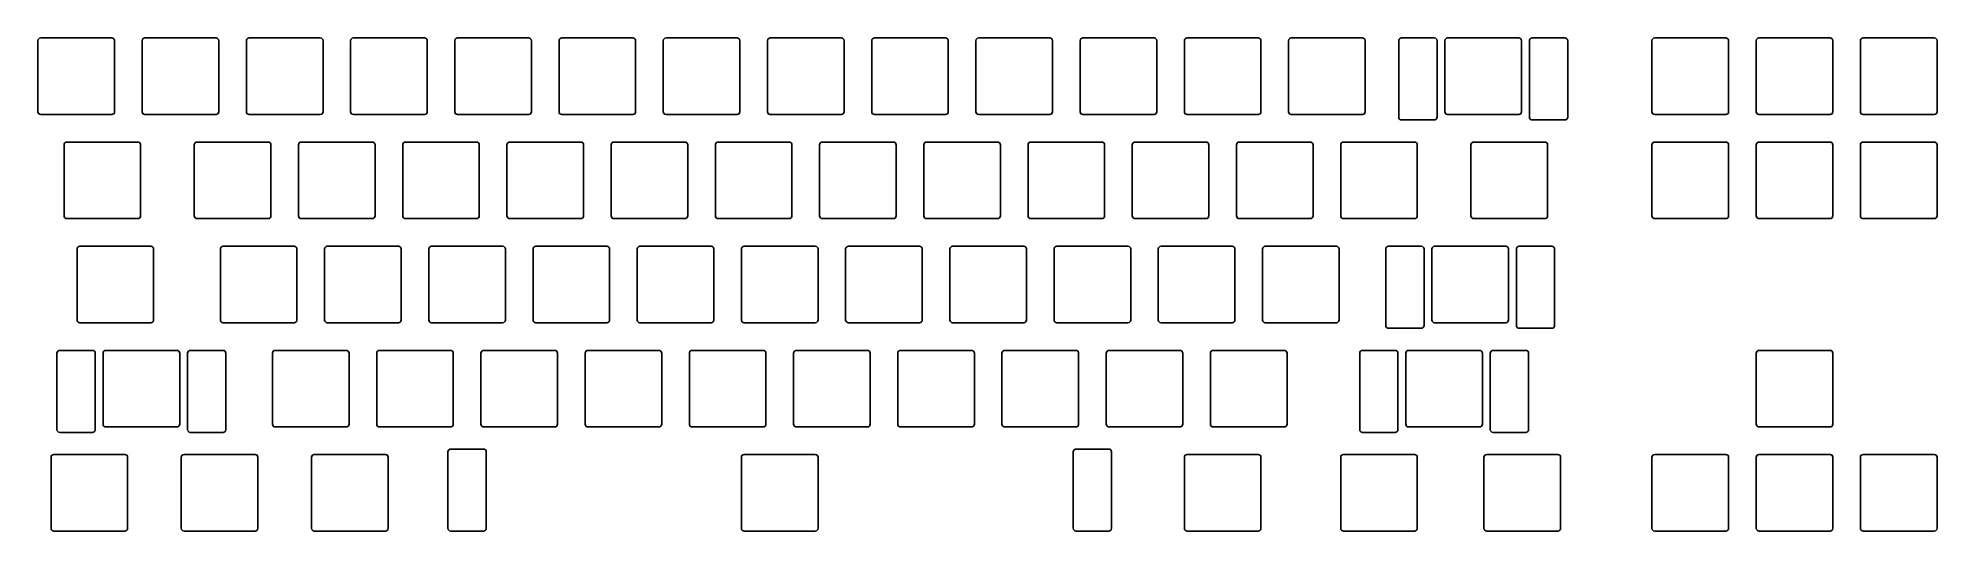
# Model space of a CAD drawing. Header units: millimetres. Extents: x 3 to 350, y -93 to -3.
import ezdxf

# ---------------------------------------------------------------- set-up
doc = ezdxf.new("R2010")
doc.units = ezdxf.units.MM

msp = doc.modelspace()

# ---------------------------------------------------------------- linework, layer by layer
for p, q in [((2.525, -3.025), (2.525, -16.025)), ((16.025, -2.525), (3.025, -2.525)), ((16.525, -16.025), (16.525, -3.025)), ((21.575, -3.025), (21.575, -16.025)), ((35.075, -2.525), (22.075, -2.525)), ((35.575, -16.025), (35.575, -3.025)), ((40.625, -3.025), (40.625, -16.025)), ((54.125, -2.525), (41.125, -2.525)), ((54.625, -16.025), (54.625, -3.025)), ((59.675, -3.025), (59.675, -16.025)), ((73.175, -2.525), (60.175, -2.525)), ((73.675, -16.025), (73.675, -3.025)), ((78.725, -3.025), (78.725, -16.025)), ((92.225, -2.525), (79.225, -2.525)), ((92.725, -16.025), (92.725, -3.025)), ((97.775, -3.025), (97.775, -16.025)), ((111.275, -2.525), (98.275, -2.525)), ((111.775, -16.025), (111.775, -3.025)), ((116.825, -3.025), (116.825, -16.025)), ((130.325, -2.525), (117.325, -2.525)), ((130.825, -16.025), (130.825, -3.025)), ((135.875, -3.025), (135.875, -16.025)), ((149.375, -2.525), (136.375, -2.525)), ((149.875, -16.025), (149.875, -3.025)), ((154.925, -3.025), (154.925, -16.025)), ((168.425, -2.525), (155.425, -2.525)), ((168.925, -16.025), (168.925, -3.025)), ((173.975, -3.025), (173.975, -16.025)), ((187.475, -2.525), (174.475, -2.525)), ((187.975, -16.025), (187.975, -3.025)), ((193.025, -3.025), (193.025, -16.025)), ((206.525, -2.525), (193.525, -2.525)), ((207.025, -16.025), (207.025, -3.025)), ((212.075, -3.025), (212.075, -16.025)), ((225.575, -2.525), (212.575, -2.525)), ((226.075, -16.025), (226.075, -3.025)), ((231.125, -3.025), (231.125, -16.025)), ((244.625, -2.525), (231.625, -2.525)), ((245.125, -16.025), (245.125, -3.025)), ((251.262, -3.025), (251.262, -17.025)), ((257.762, -2.525), (251.762, -2.525)), ((258.262, -17.025), (258.262, -3.025)), ((259.7, -3.025), (259.7, -16.025)), ((273.2, -2.525), (260.2, -2.525)), ((273.7, -16.025), (273.7, -3.025)), ((275.138, -3.025), (275.138, -17.025)), ((281.638, -2.525), (275.638, -2.525)), ((282.138, -17.025), (282.138, -3.025)), ((297.55235, -3.025), (297.55235, -16.025)), ((311.05235, -2.525), (298.05235, -2.525)), ((311.55235, -16.025), (311.55235, -3.025)), ((316.60235, -3.025), (316.60235, -16.025)), ((330.10235, -2.525), (317.10235, -2.525)), ((330.60235, -16.025), (330.60235, -3.025)), ((335.65235, -3.025), (335.65235, -16.025)), ((349.15235, -2.525), (336.15235, -2.525)), ((349.65235, -16.025), (349.65235, -3.025)), ((3.025, -16.525), (16.025, -16.525)), ((22.075, -16.525), (35.075, -16.525)), ((41.125, -16.525), (54.125, -16.525)), ((60.175, -16.525), (73.175, -16.525)), ((79.225, -16.525), (92.225, -16.525)), ((98.275, -16.525), (111.275, -16.525)), ((117.325, -16.525), (130.325, -16.525)), ((136.375, -16.525), (149.375, -16.525)), ((155.425, -16.525), (168.425, -16.525)), ((174.475, -16.525), (187.475, -16.525)), ((193.525, -16.525), (206.525, -16.525)), ((212.575, -16.525), (225.575, -16.525)), ((231.625, -16.525), (244.625, -16.525)), ((260.2, -16.525), (273.2, -16.525)), ((298.05235, -16.525), (311.05235, -16.525)), ((317.10235, -16.525), (330.10235, -16.525)), ((336.15235, -16.525), (349.15235, -16.525)), ((251.762, -17.525), (257.762, -17.525)), ((275.638, -17.525), (281.638, -17.525)), ((7.2875, -22.075), (7.2875, -35.075)), ((20.7875, -21.575), (7.7875, -21.575)), ((21.2875, -35.075), (21.2875, -22.075)), ((31.1, -22.075), (31.1, -35.075)), ((44.6, -21.575), (31.6, -21.575)), ((45.1, -35.075), (45.1, -22.075)), ((50.15, -22.075), (50.15, -35.075)), ((63.65, -21.575), (50.65, -21.575)), ((64.15, -35.075), (64.15, -22.075)), ((69.2, -22.075), (69.2, -35.075)), ((82.7, -21.575), (69.7, -21.575)), ((83.2, -35.075), (83.2, -22.075)), ((88.25, -22.075), (88.25, -35.075)), ((101.75, -21.575), (88.75, -21.575)), ((102.25, -35.075), (102.25, -22.075)), ((107.3, -22.075), (107.3, -35.075)), ((120.8, -21.575), (107.8, -21.575)), ((121.3, -35.075), (121.3, -22.075)), ((126.35, -22.075), (126.35, -35.075)), ((139.85, -21.575), (126.85, -21.575)), ((140.35, -35.075), (140.35, -22.075)), ((145.4, -22.075), (145.4, -35.075)), ((158.9, -21.575), (145.9, -21.575)), ((159.4, -35.075), (159.4, -22.075)), ((164.45, -22.075), (164.45, -35.075)), ((177.95, -21.575), (164.95, -21.575)), ((178.45, -35.075), (178.45, -22.075)), ((183.5, -22.075), (183.5, -35.075)), ((197, -21.575), (184, -21.575)), ((197.5, -35.075), (197.5, -22.075)), ((202.55, -22.075), (202.55, -35.075)), ((216.05, -21.575), (203.05, -21.575)), ((216.55, -35.075), (216.55, -22.075)), ((221.6, -22.075), (221.6, -35.075)), ((235.1, -21.575), (222.1, -21.575)), ((235.6, -35.075), (235.6, -22.075)), ((240.65, -22.075), (240.65, -35.075)), ((254.15, -21.575), (241.15, -21.575)), ((254.65, -35.075), (254.65, -22.075)), ((264.4625, -22.075), (264.4625, -35.075)), ((277.9625, -21.575), (264.9625, -21.575)), ((278.4625, -35.075), (278.4625, -22.075)), ((297.55235, -22.075), (297.55235, -35.075)), ((311.05235, -21.575), (298.05235, -21.575)), ((311.55235, -35.075), (311.55235, -22.075)), ((316.60235, -22.075), (316.60235, -35.075)), ((330.10235, -21.575), (317.10235, -21.575)), ((330.60235, -35.075), (330.60235, -22.075)), ((335.65235, -22.075), (335.65235, -35.075)), ((349.15235, -21.575), (336.15235, -21.575)), ((349.65235, -35.075), (349.65235, -22.075)), ((7.7875, -35.575), (20.7875, -35.575)), ((31.6, -35.575), (44.6, -35.575)), ((50.65, -35.575), (63.65, -35.575)), ((69.7, -35.575), (82.7, -35.575)), ((88.75, -35.575), (101.75, -35.575)), ((107.8, -35.575), (120.8, -35.575)), ((126.85, -35.575), (139.85, -35.575)), ((145.9, -35.575), (158.9, -35.575)), ((164.95, -35.575), (177.95, -35.575)), ((184, -35.575), (197, -35.575)), ((203.05, -35.575), (216.05, -35.575)), ((222.1, -35.575), (235.1, -35.575)), ((241.15, -35.575), (254.15, -35.575)), ((264.9625, -35.575), (277.9625, -35.575)), ((298.05235, -35.575), (311.05235, -35.575)), ((317.10235, -35.575), (330.10235, -35.575)), ((336.15235, -35.575), (349.15235, -35.575)), ((9.66875, -41.125), (9.66875, -54.125)), ((23.16875, -40.625), (10.16875, -40.625)), ((23.66875, -54.125), (23.66875, -41.125)), ((35.8625, -41.125), (35.8625, -54.125)), ((49.3625, -40.625), (36.3625, -40.625)), ((49.8625, -54.125), (49.8625, -41.125)), ((54.9125, -41.125), (54.9125, -54.125)), ((68.4125, -40.625), (55.4125, -40.625)), ((68.9125, -54.125), (68.9125, -41.125)), ((73.9625, -41.125), (73.9625, -54.125)), ((87.4625, -40.625), (74.4625, -40.625)), ((87.9625, -54.125), (87.9625, -41.125)), ((93.0125, -41.125), (93.0125, -54.125)), ((106.5125, -40.625), (93.5125, -40.625)), ((107.0125, -54.125), (107.0125, -41.125)), ((112.0625, -41.125), (112.0625, -54.125)), ((125.5625, -40.625), (112.5625, -40.625)), ((126.0625, -54.125), (126.0625, -41.125)), ((131.1125, -41.125), (131.1125, -54.125)), ((144.6125, -40.625), (131.6125, -40.625)), ((145.1125, -54.125), (145.1125, -41.125)), ((150.1625, -41.125), (150.1625, -54.125)), ((163.6625, -40.625), (150.6625, -40.625)), ((164.1625, -54.125), (164.1625, -41.125)), ((169.2125, -41.125), (169.2125, -54.125)), ((182.7125, -40.625), (169.7125, -40.625)), ((183.2125, -54.125), (183.2125, -41.125)), ((188.2625, -41.125), (188.2625, -54.125)), ((201.7625, -40.625), (188.7625, -40.625)), ((202.2625, -54.125), (202.2625, -41.125)), ((207.3125, -41.125), (207.3125, -54.125)), ((220.8125, -40.625), (207.8125, -40.625)), ((221.3125, -54.125), (221.3125, -41.125)), ((226.3625, -41.125), (226.3625, -54.125)), ((239.8625, -40.625), (226.8625, -40.625)), ((240.3625, -54.125), (240.3625, -41.125)), ((248.88075, -41.125), (248.88075, -55.125)), ((255.38075, -40.625), (249.38075, -40.625)), ((255.88075, -55.125), (255.88075, -41.125)), ((257.31875, -41.125), (257.31875, -54.125)), ((270.81875, -40.625), (257.81875, -40.625)), ((271.31875, -54.125), (271.31875, -41.125)), ((272.75675, -41.125), (272.75675, -55.125)), ((279.25675, -40.625), (273.25675, -40.625)), ((279.75675, -55.125), (279.75675, -41.125)), ((10.16875, -54.625), (23.16875, -54.625)), ((36.3625, -54.625), (49.3625, -54.625)), ((55.4125, -54.625), (68.4125, -54.625)), ((74.4625, -54.625), (87.4625, -54.625)), ((93.5125, -54.625), (106.5125, -54.625)), ((112.5625, -54.625), (125.5625, -54.625)), ((131.6125, -54.625), (144.6125, -54.625)), ((150.6625, -54.625), (163.6625, -54.625)), ((169.7125, -54.625), (182.7125, -54.625)), ((188.7625, -54.625), (201.7625, -54.625)), ((207.8125, -54.625), (220.8125, -54.625)), ((226.8625, -54.625), (239.8625, -54.625)), ((257.81875, -54.625), (270.81875, -54.625)), ((249.38075, -55.625), (255.38075, -55.625)), ((273.25675, -55.625), (279.25675, -55.625)), ((5.99325, -60.175), (5.99325, -74.175)), ((12.49325, -59.675), (6.49325, -59.675)), ((12.99325, -74.175), (12.99325, -60.175)), ((14.43125, -60.175), (14.43125, -73.175)), ((27.93125, -59.675), (14.93125, -59.675)), ((28.43125, -73.175), (28.43125, -60.175)), ((29.86925, -60.175), (29.86925, -74.175)), ((36.36925, -59.675), (30.36925, -59.675)), ((36.86925, -74.175), (36.86925, -60.175)), ((45.3875, -60.175), (45.3875, -73.175)), ((58.8875, -59.675), (45.8875, -59.675)), ((59.3875, -73.175), (59.3875, -60.175)), ((64.4375, -60.175), (64.4375, -73.175)), ((77.9375, -59.675), (64.9375, -59.675)), ((78.4375, -73.175), (78.4375, -60.175)), ((83.4875, -60.175), (83.4875, -73.175)), ((96.9875, -59.675), (83.9875, -59.675)), ((97.4875, -73.175), (97.4875, -60.175)), ((102.5375, -60.175), (102.5375, -73.175)), ((116.0375, -59.675), (103.0375, -59.675)), ((116.5375, -73.175), (116.5375, -60.175)), ((121.5875, -60.175), (121.5875, -73.175)), ((135.0875, -59.675), (122.0875, -59.675)), ((135.5875, -73.175), (135.5875, -60.175)), ((140.6375, -60.175), (140.6375, -73.175)), ((154.1375, -59.675), (141.1375, -59.675)), ((154.6375, -73.175), (154.6375, -60.175)), ((159.6875, -60.175), (159.6875, -73.175)), ((173.1875, -59.675), (160.1875, -59.675)), ((173.6875, -73.175), (173.6875, -60.175)), ((178.7375, -60.175), (178.7375, -73.175)), ((192.2375, -59.675), (179.2375, -59.675)), ((192.7375, -73.175), (192.7375, -60.175)), ((197.7875, -60.175), (197.7875, -73.175)), ((211.2875, -59.675), (198.2875, -59.675)), ((211.7875, -73.175), (211.7875, -60.175)), ((216.8375, -60.175), (216.8375, -73.175)), ((230.3375, -59.675), (217.3375, -59.675)), ((230.8375, -73.175), (230.8375, -60.175)), ((244.11825, -60.175), (244.11825, -74.175)), ((250.61825, -59.675), (244.61825, -59.675)), ((251.11825, -74.175), (251.11825, -60.175)), ((252.55625, -60.175), (252.55625, -73.175)), ((266.05625, -59.675), (253.05625, -59.675)), ((266.55625, -73.175), (266.55625, -60.175)), ((267.99425, -60.175), (267.99425, -74.175)), ((274.49425, -59.675), (268.49425, -59.675)), ((274.99425, -74.175), (274.99425, -60.175)), ((316.60235, -60.175), (316.60235, -73.175)), ((330.10235, -59.675), (317.10235, -59.675)), ((330.60235, -73.175), (330.60235, -60.175)), ((6.49325, -74.675), (12.49325, -74.675)), ((14.93125, -73.675), (27.93125, -73.675)), ((30.36925, -74.675), (36.36925, -74.675)), ((45.8875, -73.675), (58.8875, -73.675)), ((64.9375, -73.675), (77.9375, -73.675)), ((83.9875, -73.675), (96.9875, -73.675)), ((103.0375, -73.675), (116.0375, -73.675)), ((122.0875, -73.675), (135.0875, -73.675)), ((141.1375, -73.675), (154.1375, -73.675)), ((160.1875, -73.675), (173.1875, -73.675)), ((179.2375, -73.675), (192.2375, -73.675)), ((198.2875, -73.675), (211.2875, -73.675)), ((217.3375, -73.675), (230.3375, -73.675)), ((244.61825, -74.675), (250.61825, -74.675)), ((253.05625, -73.675), (266.05625, -73.675)), ((268.49425, -74.675), (274.49425, -74.675)), ((317.10235, -73.675), (330.10235, -73.675)), ((4.90625, -79.225), (4.90625, -92.225)), ((18.40625, -78.725), (5.40625, -78.725)), ((18.90625, -92.225), (18.90625, -79.225)), ((28.71875, -79.225), (28.71875, -92.225)), ((42.21875, -78.725), (29.21875, -78.725)), ((42.71875, -92.225), (42.71875, -79.225)), ((52.53125, -79.225), (52.53125, -92.225)), ((66.03125, -78.725), (53.03125, -78.725)), ((66.53125, -92.225), (66.53125, -79.225)), ((77.4625, -78.225), (77.4625, -92.225)), ((83.9625, -77.725), (77.9625, -77.725)), ((84.4625, -92.225), (84.4625, -78.225)), ((131.1125, -79.225), (131.1125, -92.225)), ((144.6125, -78.725), (131.6125, -78.725)), ((145.1125, -92.225), (145.1125, -79.225)), ((191.7625, -78.225), (191.7625, -92.225)), ((198.2625, -77.725), (192.2625, -77.725)), ((198.7625, -92.225), (198.7625, -78.225)), ((212.075, -79.225), (212.075, -92.225)), ((225.575, -78.725), (212.575, -78.725)), ((226.075, -92.225), (226.075, -79.225)), ((240.65, -79.225), (240.65, -92.225)), ((254.15, -78.725), (241.15, -78.725)), ((254.65, -92.225), (254.65, -79.225)), ((266.84375, -79.225), (266.84375, -92.225)), ((280.34375, -78.725), (267.34375, -78.725)), ((280.84375, -92.225), (280.84375, -79.225)), ((297.55235, -79.225), (297.55235, -92.225)), ((311.05235, -78.725), (298.05235, -78.725)), ((311.55235, -92.225), (311.55235, -79.225)), ((316.60235, -79.225), (316.60235, -92.225)), ((330.10235, -78.725), (317.10235, -78.725)), ((330.60235, -92.225), (330.60235, -79.225)), ((335.65235, -79.225), (335.65235, -92.225)), ((349.15235, -78.725), (336.15235, -78.725)), ((349.65235, -92.225), (349.65235, -79.225)), ((5.40625, -92.725), (18.40625, -92.725)), ((29.21875, -92.725), (42.21875, -92.725)), ((53.03125, -92.725), (66.03125, -92.725)), ((77.9625, -92.725), (83.9625, -92.725)), ((131.6125, -92.725), (144.6125, -92.725)), ((192.2625, -92.725), (198.2625, -92.725)), ((212.575, -92.725), (225.575, -92.725)), ((241.15, -92.725), (254.15, -92.725)), ((267.34375, -92.725), (280.34375, -92.725)), ((298.05235, -92.725), (311.05235, -92.725)), ((317.10235, -92.725), (330.10235, -92.725)), ((336.15235, -92.725), (349.15235, -92.725))]:
    msp.add_line(p, q)
for centre, start, end in [((3.025, -3.025), 90, 180), ((16.025, -3.025), 0, 90), ((22.075, -3.025), 90, 180), ((35.075, -3.025), 0, 90), ((41.125, -3.025), 90, 180), ((54.125, -3.025), 0, 90), ((60.175, -3.025), 90, 180), ((73.175, -3.025), 0, 90), ((79.225, -3.025), 90, 180), ((92.225, -3.025), 0, 90), ((98.275, -3.025), 90, 180), ((111.275, -3.025), 0, 90), ((117.325, -3.025), 90, 180), ((130.325, -3.025), 0, 90), ((136.375, -3.025), 90, 180), ((149.375, -3.025), 0, 90), ((155.425, -3.025), 90, 180), ((168.425, -3.025), 0, 90), ((174.475, -3.025), 90, 180), ((187.475, -3.025), 0, 90), ((193.525, -3.025), 90, 180), ((206.525, -3.025), 0, 90), ((212.575, -3.025), 90, 180), ((225.575, -3.025), 0, 90), ((231.625, -3.025), 90, 180), ((244.625, -3.025), 0, 90), ((251.762, -3.025), 90, 180), ((257.762, -3.025), 0, 90), ((260.2, -3.025), 90, 180), ((273.2, -3.025), 0, 90), ((275.638, -3.025), 90, 180), ((281.638, -3.025), 0, 90), ((298.05235, -3.025), 90, 180), ((311.05235, -3.025), 0, 90), ((317.10235, -3.025), 90, 180), ((330.10235, -3.025), 0, 90), ((336.15235, -3.025), 90, 180), ((349.15235, -3.025), 0, 90), ((3.025, -16.025), 180, 270), ((16.025, -16.025), 270, 0), ((22.075, -16.025), 180, 270), ((35.075, -16.025), 270, 0), ((41.125, -16.025), 180, 270), ((54.125, -16.025), 270, 0), ((60.175, -16.025), 180, 270), ((73.175, -16.025), 270, 0), ((79.225, -16.025), 180, 270), ((92.225, -16.025), 270, 0), ((98.275, -16.025), 180, 270), ((111.275, -16.025), 270, 0), ((117.325, -16.025), 180, 270), ((130.325, -16.025), 270, 0), ((136.375, -16.025), 180, 270), ((149.375, -16.025), 270, 0), ((155.425, -16.025), 180, 270), ((168.425, -16.025), 270, 0), ((174.475, -16.025), 180, 270), ((187.475, -16.025), 270, 0), ((193.525, -16.025), 180, 270), ((206.525, -16.025), 270, 0), ((212.575, -16.025), 180, 270), ((225.575, -16.025), 270, 0), ((231.625, -16.025), 180, 270), ((244.625, -16.025), 270, 0), ((251.762, -17.025), 180, 270), ((257.762, -17.025), 270, 0), ((260.2, -16.025), 180, 270), ((273.2, -16.025), 270, 0), ((275.638, -17.025), 180, 270), ((281.638, -17.025), 270, 0), ((298.05235, -16.025), 180, 270), ((311.05235, -16.025), 270, 0), ((317.10235, -16.025), 180, 270), ((330.10235, -16.025), 270, 0), ((336.15235, -16.025), 180, 270), ((349.15235, -16.025), 270, 0), ((7.7875, -22.075), 90, 180), ((20.7875, -22.075), 0, 90), ((31.6, -22.075), 90, 180), ((44.6, -22.075), 0, 90), ((50.65, -22.075), 90, 180), ((63.65, -22.075), 0, 90), ((69.7, -22.075), 90, 180), ((82.7, -22.075), 0, 90), ((88.75, -22.075), 90, 180), ((101.75, -22.075), 0, 90), ((107.8, -22.075), 90, 180), ((120.8, -22.075), 0, 90), ((126.85, -22.075), 90, 180), ((139.85, -22.075), 0, 90), ((145.9, -22.075), 90, 180), ((158.9, -22.075), 0, 90), ((164.95, -22.075), 90, 180), ((177.95, -22.075), 0, 90), ((184, -22.075), 90, 180), ((197, -22.075), 0, 90), ((203.05, -22.075), 90, 180), ((216.05, -22.075), 0, 90), ((222.1, -22.075), 90, 180), ((235.1, -22.075), 0, 90), ((241.15, -22.075), 90, 180), ((254.15, -22.075), 0, 90), ((264.9625, -22.075), 90, 180), ((277.9625, -22.075), 0, 90), ((298.05235, -22.075), 90, 180), ((311.05235, -22.075), 0, 90), ((317.10235, -22.075), 90, 180), ((330.10235, -22.075), 0, 90), ((336.15235, -22.075), 90, 180), ((349.15235, -22.075), 0, 90), ((7.7875, -35.075), 180, 270), ((20.7875, -35.075), 270, 0), ((31.6, -35.075), 180, 270), ((44.6, -35.075), 270, 0), ((50.65, -35.075), 180, 270), ((63.65, -35.075), 270, 0), ((69.7, -35.075), 180, 270), ((82.7, -35.075), 270, 0), ((88.75, -35.075), 180, 270), ((101.75, -35.075), 270, 0), ((107.8, -35.075), 180, 270), ((120.8, -35.075), 270, 0), ((126.85, -35.075), 180, 270), ((139.85, -35.075), 270, 0), ((145.9, -35.075), 180, 270), ((158.9, -35.075), 270, 0), ((164.95, -35.075), 180, 270), ((177.95, -35.075), 270, 0), ((184, -35.075), 180, 270), ((197, -35.075), 270, 0), ((203.05, -35.075), 180, 270), ((216.05, -35.075), 270, 0), ((222.1, -35.075), 180, 270), ((235.1, -35.075), 270, 0), ((241.15, -35.075), 180, 270), ((254.15, -35.075), 270, 0), ((264.9625, -35.075), 180, 270), ((277.9625, -35.075), 270, 0), ((298.05235, -35.075), 180, 270), ((311.05235, -35.075), 270, 0), ((317.10235, -35.075), 180, 270), ((330.10235, -35.075), 270, 0), ((336.15235, -35.075), 180, 270), ((349.15235, -35.075), 270, 0), ((10.16875, -41.125), 90, 180), ((23.16875, -41.125), 0, 90), ((36.3625, -41.125), 90, 180), ((49.3625, -41.125), 0, 90), ((55.4125, -41.125), 90, 180), ((68.4125, -41.125), 0, 90), ((74.4625, -41.125), 90, 180), ((87.4625, -41.125), 0, 90), ((93.5125, -41.125), 90, 180), ((106.5125, -41.125), 0, 90), ((112.5625, -41.125), 90, 180), ((125.5625, -41.125), 0, 90), ((131.6125, -41.125), 90, 180), ((144.6125, -41.125), 0, 90), ((150.6625, -41.125), 90, 180), ((163.6625, -41.125), 0, 90), ((169.7125, -41.125), 90, 180), ((182.7125, -41.125), 0, 90), ((188.7625, -41.125), 90, 180), ((201.7625, -41.125), 0, 90), ((207.8125, -41.125), 90, 180), ((220.8125, -41.125), 0, 90), ((226.8625, -41.125), 90, 180), ((239.8625, -41.125), 0, 90), ((249.38075, -41.125), 90, 180), ((255.38075, -41.125), 0, 90), ((257.81875, -41.125), 90, 180), ((270.81875, -41.125), 0, 90), ((273.25675, -41.125), 90, 180), ((279.25675, -41.125), 0, 90), ((10.16875, -54.125), 180, 270), ((23.16875, -54.125), 270, 0), ((36.3625, -54.125), 180, 270), ((49.3625, -54.125), 270, 0), ((55.4125, -54.125), 180, 270), ((68.4125, -54.125), 270, 0), ((74.4625, -54.125), 180, 270), ((87.4625, -54.125), 270, 0), ((93.5125, -54.125), 180, 270), ((106.5125, -54.125), 270, 0), ((112.5625, -54.125), 180, 270), ((125.5625, -54.125), 270, 0), ((131.6125, -54.125), 180, 270), ((144.6125, -54.125), 270, 0), ((150.6625, -54.125), 180, 270), ((163.6625, -54.125), 270, 0), ((169.7125, -54.125), 180, 270), ((182.7125, -54.125), 270, 0), ((188.7625, -54.125), 180, 270), ((201.7625, -54.125), 270, 0), ((207.8125, -54.125), 180, 270), ((220.8125, -54.125), 270, 0), ((226.8625, -54.125), 180, 270), ((239.8625, -54.125), 270, 0), ((249.38075, -55.125), 180, 270), ((255.38075, -55.125), 270, 0), ((257.81875, -54.125), 180, 270), ((270.81875, -54.125), 270, 0), ((273.25675, -55.125), 180, 270), ((279.25675, -55.125), 270, 0), ((6.49325, -60.175), 90, 180), ((12.49325, -60.175), 0, 90), ((14.93125, -60.175), 90, 180), ((27.93125, -60.175), 0, 90), ((30.36925, -60.175), 90, 180), ((36.36925, -60.175), 0, 90), ((45.8875, -60.175), 90, 180), ((58.8875, -60.175), 0, 90), ((64.9375, -60.175), 90, 180), ((77.9375, -60.175), 0, 90), ((83.9875, -60.175), 90, 180), ((96.9875, -60.175), 0, 90), ((103.0375, -60.175), 90, 180), ((116.0375, -60.175), 0, 90), ((122.0875, -60.175), 90, 180), ((135.0875, -60.175), 0, 90), ((141.1375, -60.175), 90, 180), ((154.1375, -60.175), 0, 90), ((160.1875, -60.175), 90, 180), ((173.1875, -60.175), 0, 90), ((179.2375, -60.175), 90, 180), ((192.2375, -60.175), 0, 90), ((198.2875, -60.175), 90, 180), ((211.2875, -60.175), 0, 90), ((217.3375, -60.175), 90, 180), ((230.3375, -60.175), 0, 90), ((244.61825, -60.175), 90, 180), ((250.61825, -60.175), 0, 90), ((253.05625, -60.175), 90, 180), ((266.05625, -60.175), 0, 90), ((268.49425, -60.175), 90, 180), ((274.49425, -60.175), 0, 90), ((317.10235, -60.175), 90, 180), ((330.10235, -60.175), 0, 90), ((6.49325, -74.175), 180, 270), ((12.49325, -74.175), 270, 0), ((14.93125, -73.175), 180, 270), ((27.93125, -73.175), 270, 0), ((30.36925, -74.175), 180, 270), ((36.36925, -74.175), 270, 0), ((45.8875, -73.175), 180, 270), ((58.8875, -73.175), 270, 0), ((64.9375, -73.175), 180, 270), ((77.9375, -73.175), 270, 0), ((83.9875, -73.175), 180, 270), ((96.9875, -73.175), 270, 0), ((103.0375, -73.175), 180, 270), ((116.0375, -73.175), 270, 0), ((122.0875, -73.175), 180, 270), ((135.0875, -73.175), 270, 0), ((141.1375, -73.175), 180, 270), ((154.1375, -73.175), 270, 0), ((160.1875, -73.175), 180, 270), ((173.1875, -73.175), 270, 0), ((179.2375, -73.175), 180, 270), ((192.2375, -73.175), 270, 0), ((198.2875, -73.175), 180, 270), ((211.2875, -73.175), 270, 0), ((217.3375, -73.175), 180, 270), ((230.3375, -73.175), 270, 0), ((244.61825, -74.175), 180, 270), ((250.61825, -74.175), 270, 0), ((253.05625, -73.175), 180, 270), ((266.05625, -73.175), 270, 0), ((268.49425, -74.175), 180, 270), ((274.49425, -74.175), 270, 0), ((317.10235, -73.175), 180, 270), ((330.10235, -73.175), 270, 0), ((5.40625, -79.225), 90, 180), ((18.40625, -79.225), 0, 90), ((29.21875, -79.225), 90, 180), ((42.21875, -79.225), 0, 90), ((53.03125, -79.225), 90, 180), ((66.03125, -79.225), 0, 90), ((77.9625, -78.225), 90, 180), ((83.9625, -78.225), 0, 90), ((131.6125, -79.225), 90, 180), ((144.6125, -79.225), 0, 90), ((192.2625, -78.225), 90, 180), ((198.2625, -78.225), 0, 90), ((212.575, -79.225), 90, 180), ((225.575, -79.225), 0, 90), ((241.15, -79.225), 90, 180), ((254.15, -79.225), 0, 90), ((267.34375, -79.225), 90, 180), ((280.34375, -79.225), 0, 90), ((298.05235, -79.225), 90, 180), ((311.05235, -79.225), 0, 90), ((317.10235, -79.225), 90, 180), ((330.10235, -79.225), 0, 90), ((336.15235, -79.225), 90, 180), ((349.15235, -79.225), 0, 90), ((5.40625, -92.225), 180, 270), ((18.40625, -92.225), 270, 0), ((29.21875, -92.225), 180, 270), ((42.21875, -92.225), 270, 0), ((53.03125, -92.225), 180, 270), ((66.03125, -92.225), 270, 0), ((77.9625, -92.225), 180, 270), ((83.9625, -92.225), 270, 0), ((131.6125, -92.225), 180, 270), ((144.6125, -92.225), 270, 0), ((192.2625, -92.225), 180, 270), ((198.2625, -92.225), 270, 0), ((212.575, -92.225), 180, 270), ((225.575, -92.225), 270, 0), ((241.15, -92.225), 180, 270), ((254.15, -92.225), 270, 0), ((267.34375, -92.225), 180, 270), ((280.34375, -92.225), 270, 0), ((298.05235, -92.225), 180, 270), ((311.05235, -92.225), 270, 0), ((317.10235, -92.225), 180, 270), ((330.10235, -92.225), 270, 0), ((336.15235, -92.225), 180, 270), ((349.15235, -92.225), 270, 0)]:
    msp.add_arc(centre, 0.5, start, end)

doc.saveas('drawing.dxf')
